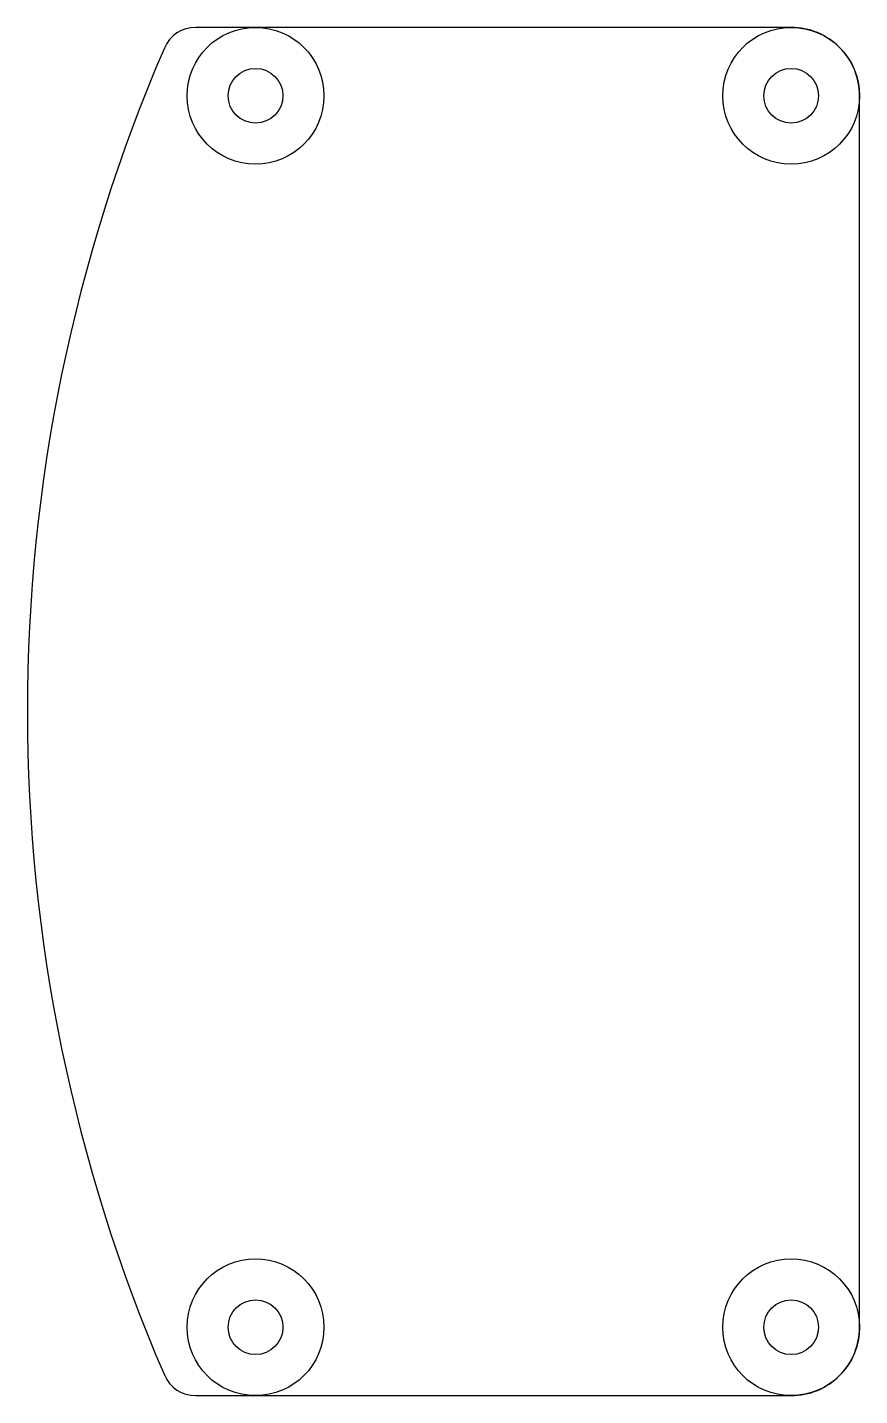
# Model space of a CAD drawing. Header units: inches. Extents: x 0 to 24.3, y 0 to 40.
import ezdxf

# ---------------------------------------------------------------- set-up
doc = ezdxf.new("R2010")
doc.units = ezdxf.units.IN
doc.header["$MEASUREMENT"] = 0
doc.layers.add('ラインセンサカバー', color=150, linetype='Continuous')

msp = doc.modelspace()

# ---------------------------------------------------------------- linework, layer by layer
for centre in [(6.66, 38), (22.314, 38), (6.66, 2), (22.314, 2)]:
    msp.add_circle(centre, 2)
at = {"layer": 'ラインセンサカバー'}
msp.add_lwpolyline([(4.913, 0), (22.314, 0, 0.414214), (24.314, 2), (24.314, 38, 0.414214), (22.314, 40), (4.913, 40, 0.299453), (3.995, 39.396, 0.206343), (3.995, 0.604, 0.299453)], format="xyb", close=True, dxfattribs=at)
for centre in [(6.66, 38), (22.314, 38), (6.66, 2), (22.314, 2)]:
    msp.add_circle(centre, 0.8, dxfattribs=at)

doc.saveas('drawing.dxf')
